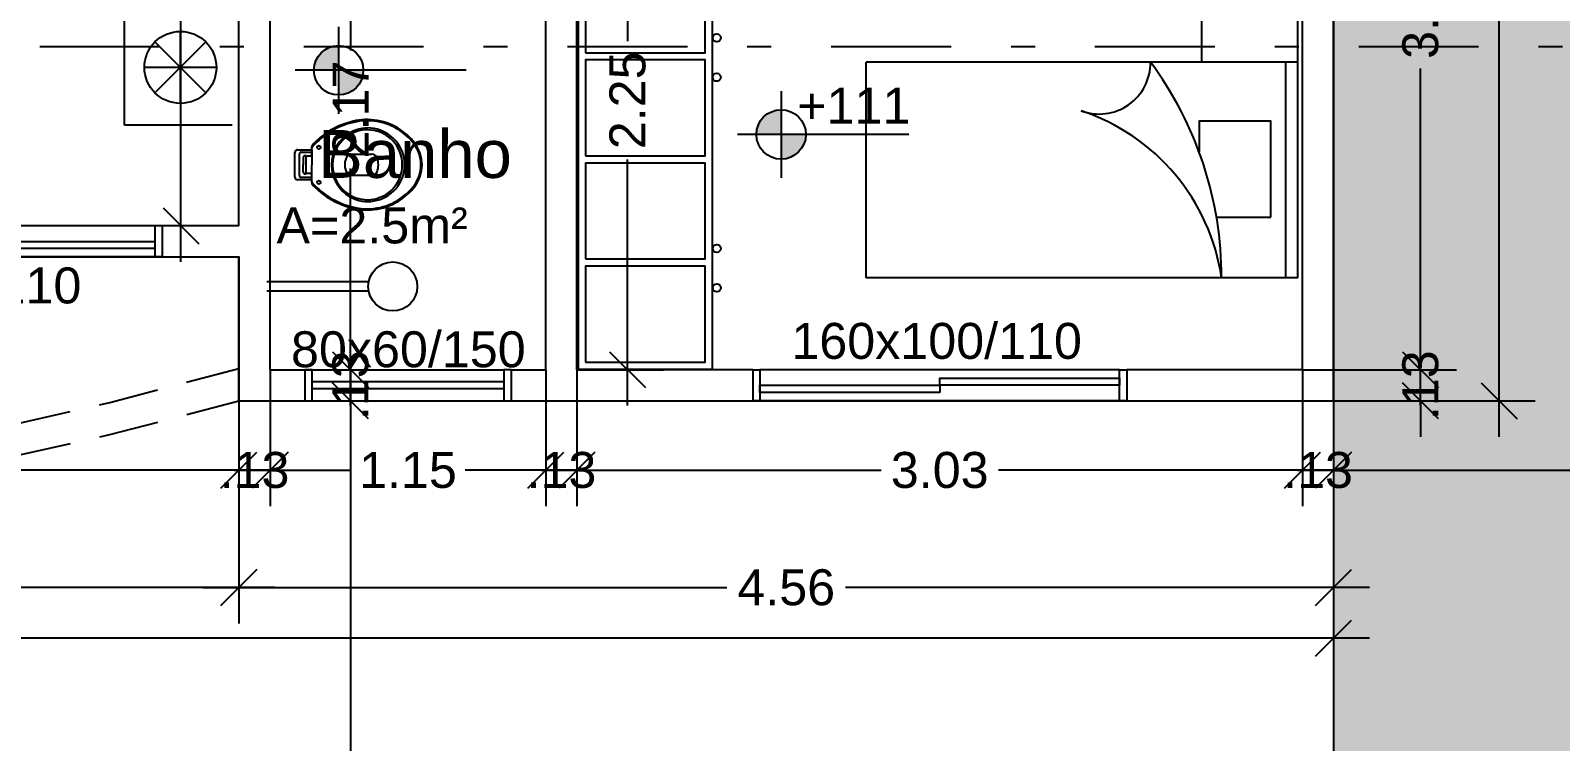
# Model space of a CAD drawing. Extents: x -120 to 178, y 5 to 129.
# Drawn here: x 25.16 to 31.54, y 79.5 to 82.47 of the extents above; entities that cross this region are included whole.
import ezdxf
from ezdxf.enums import TextEntityAlignment as Align

# ---------------------------------------------------------------- set-up
doc = ezdxf.new("R2010")
doc.units = 0
doc.header["$MEASUREMENT"] = 0
doc.linetypes.add('DASHDOT', pattern=[1, 0.5, -0.25, 0, -0.25])
doc.linetypes.add('HIDDEN', pattern=[0.375, 0.25, -0.125])
doc.layers.get('0').update_dxf_attribs({"linetype": 'CONTINUOUS'})
doc.layers.get('DEFPOINTS').update_dxf_attribs({"linetype": 'CONTINUOUS'})
for name, color, linetype in [('cota', 1, 'CONTINUOUS'), ('janela-porta', 6, 'CONTINUOUS'), ('moveis', 253, 'CONTINUOUS'), ('nivel', 4, 'CONTINUOUS'), ('parede', 2, 'CONTINUOUS'), ('piso', 4, 'CONTINUOUS'), ('projecao', 4, 'HIDDEN'), ('texto', 7, 'CONTINUOUS'), ('vegetacao', 82, 'CONTINUOUS')]:
    doc.layers.add(name, color=color, linetype=linetype)
doc.styles.get("Standard").update_dxf_attribs({"font": 'arial.ttf'})
doc.dimstyles.new('cotass', dxfattribs={"dimtxt": 0.15, "dimasz": 0.15, "dimexe": 0.15, "dimexo": 0, "dimgap": 0.05, "dimtad": 0, "dimzin": 4, "dimdsep": 46, "dimtxsty": 'Standard', "dimblk": 'OBLIQUE', "dimcen": 0, "dimdle": 0.15, "dimclrd": 256, "dimclrt": 4, "dimadec": 0, "dimazin": 1, "dimtfac": 1, "dimtix": 1, "dimtofl": 0, "dimtmove": 0, "dimatfit": 3, "dimldrblk": 'OPEN30', "dimfxl": 0, "dimtolj": 1, "dimtzin": 0, "dimlwd": -1, "dimarcsym": 0})

# ---------------------------------------------------------------- blocks, each defined once
blk = doc.blocks.new('_Oblique')
at = {"color": 0, "linetype": 'ByBlock', "lineweight": -2}
blk.add_line((-0.5, -0.5), (0.5, 0.5), dxfattribs=at)
blk = doc.blocks.new('*D137')
at = {"layer": 'cota', "color": 0, "lineweight": -2, "transparency": 16777216}
for p, q in [((12.7193, 80.9237), (12.7193, 79.784)), ((30.5894, 80.9237), (30.5894, 79.784))]:
    blk.add_line(p, q, dxfattribs=at)
at = {"layer": 'cota', "transparency": 16777216}
for p, q in [((12.5693, 79.934), (21.3583, 79.934)), ((30.7394, 79.934), (21.9504, 79.934))]:
    blk.add_line(p, q, dxfattribs=at)
at = {"layer": 'DEFPOINTS', "color": 0, "transparency": 16777216}
for p in [(12.7193, 80.9237), (30.5894, 80.9237), (30.5894, 79.934)]:
    blk.add_point(p, dxfattribs=at)
at = {"layer": 'cota', "transparency": 16777216, "xscale": 0.15, "yscale": 0.15, "zscale": 0.15, "rotation": 180}
blk.add_blockref('_Oblique', (12.7193, 79.934), dxfattribs=at)
at = {"layer": 'cota', "transparency": 16777216, "xscale": 0.15, "yscale": 0.15, "zscale": 0.15}
blk.add_blockref('_Oblique', (30.5894, 79.934), dxfattribs=at)
at = {"layer": 'cota', "color": 4, "transparency": 16777216, "insert": (21.6544, 79.934), "char_height": 0.15, "attachment_point": 5}
blk.add_mtext('\\A1;17.87', dxfattribs=at)
blk = doc.blocks.new('_Open30')
at = {"color": 0, "linetype": 'ByBlock', "lineweight": -2}
for p, q in [((-1, 0.268), (0, 0)), ((0, 0), (-1, -0.268)), ((0, 0), (-1, 0))]:
    blk.add_line(p, q, dxfattribs=at)
blk = doc.blocks.new('*D149')
at = {"layer": 'cota', "color": 0, "lineweight": -2, "transparency": 16777216}
for p, q in [((23.5243, 81.6537), (23.5243, 80.4845)), ((26.0244, 80.9237), (26.0244, 80.4845))]:
    blk.add_line(p, q, dxfattribs=at)
at = {"layer": 'cota', "transparency": 16777216}
for p, q in [((23.3743, 80.6345), (24.5285, 80.6345)), ((26.1744, 80.6345), (25.0202, 80.6345))]:
    blk.add_line(p, q, dxfattribs=at)
at = {"layer": 'DEFPOINTS', "color": 0, "transparency": 16777216}
for p in [(23.5243, 81.6537), (26.0244, 80.9237), (26.0244, 80.6345)]:
    blk.add_point(p, dxfattribs=at)
at = {"layer": 'cota', "transparency": 16777216, "xscale": 0.15, "yscale": 0.15, "zscale": 0.15, "rotation": 180}
blk.add_blockref('_Oblique', (23.5243, 80.6345), dxfattribs=at)
at = {"layer": 'cota', "transparency": 16777216, "xscale": 0.15, "yscale": 0.15, "zscale": 0.15}
blk.add_blockref('_Oblique', (26.0244, 80.6345), dxfattribs=at)
at = {"layer": 'cota', "color": 4, "transparency": 16777216, "insert": (24.7743, 80.6345), "char_height": 0.15, "attachment_point": 5}
blk.add_mtext('\\A1;2.50', dxfattribs=at)
blk = doc.blocks.new('*D150')
at = {"layer": 'cota', "color": 0, "lineweight": -2, "transparency": 16777216}
for p, q in [((26.1544, 81.0537), (26.1544, 80.4845)), ((26.0244, 80.9237), (26.0244, 80.4845))]:
    blk.add_line(p, q, dxfattribs=at)
at = {"layer": 'cota', "transparency": 16777216}
for p, q in [((26.0244, 80.6345), (25.8744, 80.6345)), ((26.1544, 80.6345), (26.3044, 80.6345))]:
    blk.add_line(p, q, dxfattribs=at)
at = {"layer": 'DEFPOINTS', "color": 0, "transparency": 16777216}
for p in [(26.1544, 81.0537), (26.0244, 80.9237), (26.1544, 80.6345)]:
    blk.add_point(p, dxfattribs=at)
at = {"layer": 'cota', "transparency": 16777216, "xscale": 0.15, "yscale": 0.15, "zscale": 0.15}
blk.add_blockref('_Oblique', (26.0244, 80.6345), dxfattribs=at)
at = {"layer": 'cota', "transparency": 16777216, "xscale": 0.15, "yscale": 0.15, "zscale": 0.15, "rotation": 180}
blk.add_blockref('_Oblique', (26.1544, 80.6345), dxfattribs=at)
at = {"layer": 'cota', "color": 4, "transparency": 16777216, "insert": (26.0894, 80.6345), "char_height": 0.15, "attachment_point": 5}
blk.add_mtext('\\A1;.13', dxfattribs=at)
blk = doc.blocks.new('*D151')
at = {"layer": 'cota', "color": 0, "lineweight": -2, "transparency": 16777216}
for p, q in [((26.1544, 81.0537), (26.1544, 80.4845)), ((27.3044, 81.0537), (27.3044, 80.4845))]:
    blk.add_line(p, q, dxfattribs=at)
at = {"layer": 'cota', "transparency": 16777216}
for p, q in [((26.0044, 80.6345), (26.491, 80.6345)), ((27.4544, 80.6345), (26.9677, 80.6345))]:
    blk.add_line(p, q, dxfattribs=at)
at = {"layer": 'DEFPOINTS', "color": 0, "transparency": 16777216}
for p in [(26.1544, 81.0537), (27.3044, 81.0537), (27.3044, 80.6345)]:
    blk.add_point(p, dxfattribs=at)
at = {"layer": 'cota', "transparency": 16777216, "xscale": 0.15, "yscale": 0.15, "zscale": 0.15, "rotation": 180}
blk.add_blockref('_Oblique', (26.1544, 80.6345), dxfattribs=at)
at = {"layer": 'cota', "transparency": 16777216, "xscale": 0.15, "yscale": 0.15, "zscale": 0.15}
blk.add_blockref('_Oblique', (27.3044, 80.6345), dxfattribs=at)
at = {"layer": 'cota', "color": 4, "transparency": 16777216, "insert": (26.7294, 80.6345), "char_height": 0.15, "attachment_point": 5}
blk.add_mtext('\\A1;1.15', dxfattribs=at)
blk = doc.blocks.new('*D152')
at = {"layer": 'cota', "color": 0, "lineweight": -2, "transparency": 16777216}
for p, q in [((27.3044, 81.0537), (27.3044, 80.4845)), ((27.4343, 81.0537), (27.4343, 80.4845))]:
    blk.add_line(p, q, dxfattribs=at)
at = {"layer": 'cota', "transparency": 16777216}
for p, q in [((27.3044, 80.6345), (27.1544, 80.6345)), ((27.4343, 80.6345), (27.5843, 80.6345))]:
    blk.add_line(p, q, dxfattribs=at)
at = {"layer": 'DEFPOINTS', "color": 0, "transparency": 16777216}
for p in [(27.3044, 81.0537), (27.4343, 81.0537), (27.4343, 80.6345)]:
    blk.add_point(p, dxfattribs=at)
at = {"layer": 'cota', "transparency": 16777216, "xscale": 0.15, "yscale": 0.15, "zscale": 0.15}
blk.add_blockref('_Oblique', (27.3044, 80.6345), dxfattribs=at)
at = {"layer": 'cota', "transparency": 16777216, "xscale": 0.15, "yscale": 0.15, "zscale": 0.15, "rotation": 180}
blk.add_blockref('_Oblique', (27.4343, 80.6345), dxfattribs=at)
at = {"layer": 'cota', "color": 4, "transparency": 16777216, "insert": (27.3693, 80.6345), "char_height": 0.15, "attachment_point": 5}
blk.add_mtext('\\A1;.13', dxfattribs=at)
blk = doc.blocks.new('*D153')
at = {"layer": 'cota', "color": 0, "lineweight": -2, "transparency": 16777216}
for p, q in [((27.4343, 81.0537), (27.4343, 80.4845)), ((30.4594, 81.0537), (30.4594, 80.4845))]:
    blk.add_line(p, q, dxfattribs=at)
at = {"layer": 'cota', "transparency": 16777216}
for p, q in [((27.2843, 80.6345), (28.7021, 80.6345)), ((30.6094, 80.6345), (29.1916, 80.6345))]:
    blk.add_line(p, q, dxfattribs=at)
at = {"layer": 'DEFPOINTS', "color": 0, "transparency": 16777216}
for p in [(27.4343, 81.0537), (30.4594, 81.0537), (30.4594, 80.6345)]:
    blk.add_point(p, dxfattribs=at)
at = {"layer": 'cota', "transparency": 16777216, "xscale": 0.15, "yscale": 0.15, "zscale": 0.15, "rotation": 180}
blk.add_blockref('_Oblique', (27.4343, 80.6345), dxfattribs=at)
at = {"layer": 'cota', "transparency": 16777216, "xscale": 0.15, "yscale": 0.15, "zscale": 0.15}
blk.add_blockref('_Oblique', (30.4594, 80.6345), dxfattribs=at)
at = {"layer": 'cota', "color": 4, "transparency": 16777216, "insert": (28.9469, 80.6345), "char_height": 0.15, "attachment_point": 5}
blk.add_mtext('\\A1;3.03', dxfattribs=at)
blk = doc.blocks.new('*D154')
at = {"layer": 'cota', "color": 0, "lineweight": -2, "transparency": 16777216}
for p, q in [((30.4594, 81.0537), (30.4594, 80.4845)), ((30.5894, 80.9237), (30.5894, 80.4845))]:
    blk.add_line(p, q, dxfattribs=at)
at = {"layer": 'cota', "transparency": 16777216}
for p, q in [((30.4594, 80.6345), (30.3094, 80.6345)), ((30.5894, 80.6345), (30.7394, 80.6345))]:
    blk.add_line(p, q, dxfattribs=at)
at = {"layer": 'DEFPOINTS', "color": 0, "transparency": 16777216}
for p in [(30.4594, 81.0537), (30.5894, 80.9237), (30.5894, 80.6345)]:
    blk.add_point(p, dxfattribs=at)
at = {"layer": 'cota', "transparency": 16777216, "xscale": 0.15, "yscale": 0.15, "zscale": 0.15}
blk.add_blockref('_Oblique', (30.4594, 80.6345), dxfattribs=at)
at = {"layer": 'cota', "transparency": 16777216, "xscale": 0.15, "yscale": 0.15, "zscale": 0.15, "rotation": 180}
blk.add_blockref('_Oblique', (30.5894, 80.6345), dxfattribs=at)
at = {"layer": 'cota', "color": 4, "transparency": 16777216, "insert": (30.5244, 80.6345), "char_height": 0.15, "attachment_point": 5}
blk.add_mtext('\\A1;.13', dxfattribs=at)
blk = doc.blocks.new('*D155')
at = {"layer": 'cota', "color": 0, "lineweight": -2, "transparency": 16777216}
for p, q in [((30.5894, 80.9237), (30.5894, 80.4845)), ((33.7393, 80.9237), (33.7393, 80.4845))]:
    blk.add_line(p, q, dxfattribs=at)
at = {"layer": 'cota', "transparency": 16777216}
for p, q in [((30.4394, 80.6345), (31.919, 80.6345)), ((33.8893, 80.6345), (32.4097, 80.6345))]:
    blk.add_line(p, q, dxfattribs=at)
at = {"layer": 'DEFPOINTS', "color": 0, "transparency": 16777216}
for p in [(30.5894, 80.9237), (33.7393, 80.9237), (33.7393, 80.6345)]:
    blk.add_point(p, dxfattribs=at)
at = {"layer": 'cota', "transparency": 16777216, "xscale": 0.15, "yscale": 0.15, "zscale": 0.15, "rotation": 180}
blk.add_blockref('_Oblique', (30.5894, 80.6345), dxfattribs=at)
at = {"layer": 'cota', "transparency": 16777216, "xscale": 0.15, "yscale": 0.15, "zscale": 0.15}
blk.add_blockref('_Oblique', (33.7393, 80.6345), dxfattribs=at)
at = {"layer": 'cota', "color": 4, "transparency": 16777216, "insert": (32.1644, 80.6345), "char_height": 0.15, "attachment_point": 5}
blk.add_mtext('\\A1;3.15', dxfattribs=at)
blk = doc.blocks.new('*D156')
at = {"layer": 'cota', "color": 0, "lineweight": -2, "transparency": 16777216}
for p, q in [((17.2843, 80.9237), (17.2843, 79.9952)), ((26.0244, 80.9237), (26.0244, 79.9952))]:
    blk.add_line(p, q, dxfattribs=at)
at = {"layer": 'cota', "transparency": 16777216}
for p, q in [((17.1343, 80.1452), (21.4097, 80.1452)), ((26.1744, 80.1452), (21.899, 80.1452))]:
    blk.add_line(p, q, dxfattribs=at)
at = {"layer": 'DEFPOINTS', "color": 0, "transparency": 16777216}
for p in [(17.2843, 80.9237), (26.0244, 80.9237), (26.0244, 80.1452)]:
    blk.add_point(p, dxfattribs=at)
at = {"layer": 'cota', "transparency": 16777216, "xscale": 0.15, "yscale": 0.15, "zscale": 0.15, "rotation": 180}
blk.add_blockref('_Oblique', (17.2843, 80.1452), dxfattribs=at)
at = {"layer": 'cota', "transparency": 16777216, "xscale": 0.15, "yscale": 0.15, "zscale": 0.15}
blk.add_blockref('_Oblique', (26.0244, 80.1452), dxfattribs=at)
at = {"layer": 'cota', "color": 4, "transparency": 16777216, "insert": (21.6544, 80.1452), "char_height": 0.15, "attachment_point": 5}
blk.add_mtext('\\A1;8.74', dxfattribs=at)
blk = doc.blocks.new('*D158')
at = {"layer": 'cota', "color": 0, "lineweight": -2, "transparency": 16777216}
for p, q in [((26.0244, 80.9237), (26.0244, 79.9952)), ((30.5894, 80.9237), (30.5894, 79.9952))]:
    blk.add_line(p, q, dxfattribs=at)
at = {"layer": 'cota', "transparency": 16777216}
for p, q in [((25.8744, 80.1452), (28.0591, 80.1452)), ((30.7394, 80.1452), (28.5547, 80.1452))]:
    blk.add_line(p, q, dxfattribs=at)
at = {"layer": 'DEFPOINTS', "color": 0, "transparency": 16777216}
for p in [(26.0244, 80.9237), (30.5894, 80.9237), (30.5894, 80.1452)]:
    blk.add_point(p, dxfattribs=at)
at = {"layer": 'cota', "transparency": 16777216, "xscale": 0.15, "yscale": 0.15, "zscale": 0.15, "rotation": 180}
blk.add_blockref('_Oblique', (26.0244, 80.1452), dxfattribs=at)
at = {"layer": 'cota', "transparency": 16777216, "xscale": 0.15, "yscale": 0.15, "zscale": 0.15}
blk.add_blockref('_Oblique', (30.5894, 80.1452), dxfattribs=at)
at = {"layer": 'cota', "color": 4, "transparency": 16777216, "insert": (28.3069, 80.1452), "char_height": 0.15, "attachment_point": 5}
blk.add_mtext('\\A1;4.56', dxfattribs=at)
blk = doc.blocks.new('*D159')
at = {"layer": 'cota', "transparency": 16777216}
for p, q in [((30.952, 81.0537), (30.952, 81.2037)), ((30.952, 80.9237), (30.952, 80.7737))]:
    blk.add_line(p, q, dxfattribs=at)
at = {"layer": 'cota', "color": 0, "lineweight": -2, "transparency": 16777216}
for p, q in [((30.4594, 81.0537), (31.102, 81.0537)), ((30.5894, 80.9237), (31.102, 80.9237))]:
    blk.add_line(p, q, dxfattribs=at)
at = {"layer": 'DEFPOINTS', "color": 0, "transparency": 16777216}
for p in [(30.4594, 81.0537), (30.952, 81.0537), (30.5894, 80.9237)]:
    blk.add_point(p, dxfattribs=at)
at = {"layer": 'cota', "transparency": 16777216, "xscale": 0.15, "yscale": 0.15, "zscale": 0.15}
for p, rotation in [((30.952, 81.0537), 270), ((30.952, 80.9237), 90)]:
    blk.add_blockref('_Oblique', p, dxfattribs=dict(at, rotation=rotation))
at = {"layer": 'cota', "color": 4, "transparency": 16777216, "insert": (30.952, 80.9887), "char_height": 0.15, "attachment_point": 5, "rotation": 90}
blk.add_mtext('\\A1;.13', dxfattribs=at)
blk = doc.blocks.new('*D160')
at = {"layer": 'cota', "transparency": 16777216}
for p, q in [((30.952, 84.2037), (30.952, 82.7982)), ((30.952, 80.9037), (30.952, 82.3092))]:
    blk.add_line(p, q, dxfattribs=at)
at = {"layer": 'cota', "color": 0, "lineweight": -2, "transparency": 16777216}
for p, q in [((30.4594, 84.0537), (31.102, 84.0537)), ((30.4594, 81.0537), (31.102, 81.0537))]:
    blk.add_line(p, q, dxfattribs=at)
at = {"layer": 'DEFPOINTS', "color": 0, "transparency": 16777216}
for p in [(30.4594, 84.0537), (30.952, 84.0537), (30.4594, 81.0537)]:
    blk.add_point(p, dxfattribs=at)
at = {"layer": 'cota', "transparency": 16777216, "xscale": 0.15, "yscale": 0.15, "zscale": 0.15}
for p, rotation in [((30.952, 84.0537), 90), ((30.952, 81.0537), 270)]:
    blk.add_blockref('_Oblique', p, dxfattribs=dict(at, rotation=rotation))
at = {"layer": 'cota', "color": 4, "transparency": 16777216, "insert": (30.952, 82.5537), "char_height": 0.15, "attachment_point": 5, "rotation": 90}
blk.add_mtext('\\A1;3.00', dxfattribs=at)
blk = doc.blocks.new('*D205')
at = {"layer": 'cota', "transparency": 16777216}
for p, q in [((26.4898, 81.0737), (26.4898, 78.6683)), ((26.4898, 75.7737), (26.4898, 78.1791))]:
    blk.add_line(p, q, dxfattribs=at)
at = {"layer": 'cota', "color": 0, "lineweight": -2, "transparency": 16777216}
for p, q in [((26.0244, 80.9237), (26.6398, 80.9237)), ((26.0894, 75.9237), (26.6398, 75.9237))]:
    blk.add_line(p, q, dxfattribs=at)
at = {"layer": 'DEFPOINTS', "color": 0, "transparency": 16777216}
for p in [(26.0244, 80.9237), (26.0894, 75.9237), (26.4898, 75.9237)]:
    blk.add_point(p, dxfattribs=at)
at = {"layer": 'cota', "transparency": 16777216, "xscale": 0.15, "yscale": 0.15, "zscale": 0.15}
for p, rotation in [((26.4898, 80.9237), 90), ((26.4898, 75.9237), 270)]:
    blk.add_blockref('_Oblique', p, dxfattribs=dict(at, rotation=rotation))
at = {"layer": 'cota', "color": 4, "transparency": 16777216, "insert": (26.4898, 78.4237), "char_height": 0.15, "attachment_point": 5, "rotation": 90}
blk.add_mtext('\\A1;5.00', dxfattribs=at)
blk = doc.blocks.new('*D206')
at = {"layer": 'cota', "transparency": 16777216}
for p, q in [((26.4898, 81.0537), (26.4898, 81.2037)), ((26.4898, 80.9237), (26.4898, 80.7737))]:
    blk.add_line(p, q, dxfattribs=at)
at = {"layer": 'cota', "color": 0, "lineweight": -2, "transparency": 16777216}
for p, q in [((26.1544, 81.0537), (26.6398, 81.0537)), ((26.0244, 80.9237), (26.6398, 80.9237))]:
    blk.add_line(p, q, dxfattribs=at)
at = {"layer": 'DEFPOINTS', "color": 0, "transparency": 16777216}
for p in [(26.1544, 81.0537), (26.4898, 81.0537), (26.0244, 80.9237)]:
    blk.add_point(p, dxfattribs=at)
at = {"layer": 'cota', "transparency": 16777216, "xscale": 0.15, "yscale": 0.15, "zscale": 0.15}
for p, rotation in [((26.4898, 81.0537), 270), ((26.4898, 80.9237), 90)]:
    blk.add_blockref('_Oblique', p, dxfattribs=dict(at, rotation=rotation))
at = {"layer": 'cota', "color": 4, "transparency": 16777216, "insert": (26.4898, 80.9887), "char_height": 0.15, "attachment_point": 5, "rotation": 90}
blk.add_mtext('\\A1;.13', dxfattribs=at)
blk = doc.blocks.new('*D207')
at = {"layer": 'cota', "transparency": 16777216}
for p, q in [((26.4898, 83.3737), (26.4898, 82.3848)), ((26.4898, 80.9037), (26.4898, 81.8926))]:
    blk.add_line(p, q, dxfattribs=at)
at = {"layer": 'cota', "color": 0, "lineweight": -2, "transparency": 16777216}
for p, q in [((26.1544, 83.2237), (26.6398, 83.2237)), ((26.1544, 81.0537), (26.6398, 81.0537))]:
    blk.add_line(p, q, dxfattribs=at)
at = {"layer": 'DEFPOINTS', "color": 0, "transparency": 16777216}
for p in [(26.1544, 83.2237), (26.4898, 83.2237), (26.1544, 81.0537)]:
    blk.add_point(p, dxfattribs=at)
at = {"layer": 'cota', "transparency": 16777216, "xscale": 0.15, "yscale": 0.15, "zscale": 0.15}
for p, rotation in [((26.4898, 83.2237), 90), ((26.4898, 81.0537), 270)]:
    blk.add_blockref('_Oblique', p, dxfattribs=dict(at, rotation=rotation))
at = {"layer": 'cota', "color": 4, "transparency": 16777216, "insert": (26.4898, 82.1387), "char_height": 0.15, "attachment_point": 5, "rotation": 90}
blk.add_mtext('\\A1;2.17', dxfattribs=at)
blk = doc.blocks.new('*D243')
at = {"layer": 'cota', "transparency": 16777216}
for p, q in [((25.7828, 85.7037), (25.7828, 83.8482)), ((25.7828, 81.5037), (25.7828, 83.3592))]:
    blk.add_line(p, q, dxfattribs=at)
at = {"layer": 'cota', "color": 0, "lineweight": -2, "transparency": 16777216}
for p, q in [((26.0244, 85.5537), (25.6328, 85.5537)), ((26.0244, 81.6537), (25.6328, 81.6537))]:
    blk.add_line(p, q, dxfattribs=at)
at = {"layer": 'DEFPOINTS', "color": 0, "transparency": 16777216}
for p in [(26.0244, 85.5537), (25.7828, 81.6537), (26.0244, 81.6537)]:
    blk.add_point(p, dxfattribs=at)
at = {"layer": 'cota', "transparency": 16777216, "xscale": 0.15, "yscale": 0.15, "zscale": 0.15}
for p, rotation in [((25.7828, 85.5537), 90), ((25.7828, 81.6537), 270)]:
    blk.add_blockref('_Oblique', p, dxfattribs=dict(at, rotation=rotation))
at = {"layer": 'cota', "color": 4, "transparency": 16777216, "insert": (25.7828, 83.6037), "char_height": 0.15, "attachment_point": 5, "rotation": 90}
blk.add_mtext('\\A1;3.90', dxfattribs=at)
blk = doc.blocks.new('*D259')
at = {"layer": 'cota', "transparency": 16777216}
for p, q in [((27.6455, 83.4498), (27.6455, 82.4234)), ((27.6455, 80.9037), (27.6455, 81.9301))]:
    blk.add_line(p, q, dxfattribs=at)
at = {"layer": 'cota', "color": 0, "lineweight": -2, "transparency": 16777216}
for p, q in [((27.4343, 83.2998), (27.7955, 83.2998)), ((27.4343, 81.0537), (27.7955, 81.0537))]:
    blk.add_line(p, q, dxfattribs=at)
at = {"layer": 'DEFPOINTS', "color": 0, "transparency": 16777216}
for p in [(27.4343, 83.2998), (27.4343, 81.0537), (27.6455, 81.0537)]:
    blk.add_point(p, dxfattribs=at)
at = {"layer": 'cota', "transparency": 16777216, "xscale": 0.15, "yscale": 0.15, "zscale": 0.15}
for p, rotation in [((27.6455, 83.2998), 90), ((27.6455, 81.0537), 270)]:
    blk.add_blockref('_Oblique', p, dxfattribs=dict(at, rotation=rotation))
at = {"layer": 'cota', "color": 4, "transparency": 16777216, "insert": (27.6455, 82.1768), "char_height": 0.15, "attachment_point": 5, "rotation": 90}
blk.add_mtext('\\A1;2.25', dxfattribs=at)
blk = doc.blocks.new('*D481')
at = {"layer": 'cota', "transparency": 16777216}
for p, q in [((31.2799, 94.0237), (31.2799, 87.6953)), ((31.2799, 80.7737), (31.2799, 87.1021))]:
    blk.add_line(p, q, dxfattribs=at)
at = {"layer": 'cota', "color": 0, "lineweight": -2, "transparency": 16777216}
for p, q in [((30.5894, 93.8737), (31.4299, 93.8737)), ((30.5894, 80.9237), (31.4299, 80.9237))]:
    blk.add_line(p, q, dxfattribs=at)
at = {"layer": 'DEFPOINTS', "color": 0, "transparency": 16777216}
for p in [(30.5894, 93.8737), (31.2799, 93.8737), (30.5894, 80.9237)]:
    blk.add_point(p, dxfattribs=at)
at = {"layer": 'cota', "transparency": 16777216, "xscale": 0.15, "yscale": 0.15, "zscale": 0.15}
for p, rotation in [((31.2799, 93.8737), 90), ((31.2799, 80.9237), 270)]:
    blk.add_blockref('_Oblique', p, dxfattribs=dict(at, rotation=rotation))
at = {"layer": 'cota', "color": 4, "transparency": 16777216, "insert": (31.2799, 87.3987), "char_height": 0.15, "attachment_point": 5, "rotation": 90}
blk.add_mtext('\\A1;12.95', dxfattribs=at)
blk = doc.blocks.new('NIVEL')
at = {"layer": 'nivel'}
h = blk.add_hatch(color=256, dxfattribs=at)
h.paths.add_polyline_path([(0, 0.1375, 0.414214), (-0.1375, 0), (0, 0)])
h.paths.add_polyline_path([(0, 0), (0, -0.1375, 0.414214), (0.1375, 0)])
for p, q in [((0, 0.2417), (0, -0.2417)), ((0.7095, 0), (-0.2418, 0))]:
    blk.add_line(p, q, dxfattribs=at)
blk.add_circle((0, 0), 0.1375, dxfattribs=at)

msp = doc.modelspace()

# ---------------------------------------------------------------- hatches: boundary and pattern name
at = {"layer": 'vegetacao'}
h = msp.add_hatch(dxfattribs=at)
h.set_pattern_fill('ANGLE', color=256, scale=2, style=0)
h.set_pattern_definition([(0, (4.21934, 69.4), (0, 0.55), [0.4, -0.15]), (90, (4.21934, 69.4), (-0.55, 3e-17), [0.4, -0.15])])
edge = h.paths.add_edge_path()
edge.add_line((33.5894, 75.9237), (33.5894, 116.2837))
edge.add_line((33.5894, 116.2837), (9.8693, 116.2837))
edge.add_line((9.8693, 116.2837), (9.8693, 110.2837))
edge.add_line((9.8693, 110.2837), (27.5894, 110.2837))
edge.add_arc((27.5894, 107.2837), 3, 0, 90, ccw=False)
edge.add_line((30.5894, 107.2837), (30.5894, 75.9237))
edge.add_line((30.5894, 75.9237), (33.5894, 75.9237))
h = msp.add_hatch(dxfattribs=at)
h.set_pattern_fill('TRACOS2', color=256, scale=2, style=0)
h.set_pattern_definition([(0, (1.44, 0.96), (0.88, 1.52), [0.08, -1.34, 0.06, -0.58, 0.12, -1.42]), (5, (0.54, 1.68), (0.787509, 1.554551), [0.16, -1.34, 0.12, -0.58, 0.24, -1.42]), (10, (1.06, 1.78), (0.53784, 1.902295), [0.14, -0.34, 0.18, -1.06, 0.1, -1.32]), (15, (0.7, 1.96), (0.450046, 1.797737), [0.28, -0.34, 0.3, -1.06, 0.22, -1.32]), (20, (0.86, 1.14), (0.889806, 1.473175), [0.16, -1.1, 0.14, -0.82, 0.1, -0.64]), (25, (1.14, 0.86), (0.9972314, 1.458057), [0.22, -1.1, 0.28, -0.82, 0.24, -0.64]), (30, (1.44, 1.02), (-0.146462, 1.69368), [0.1, -0.66, 0.08, -0.98, 0.06, -1.3]), (35, (0.54, 0.3), (0.148824, 1.9842), [0.22, -0.66, 0.16, -0.98, 0.12, -1.3]), (40, (0.88, 1.46), (0.225573, 1.442469), [0.08, -0.88, 0.06, -0.56, 0.16, -1.02]), (45, (0.88, 0.74), (-0.410122, 1.965757), [0.16, -0.88, 0.12, -0.56, 0.3, -1.02]), (50, (1.18, 0.74), (-0.534986, 1.571557), [0.04, -0.74, 0.1, -1.22, 0.12, -0.62]), (60, (1.24, 0.88), (-0.663154, 1.491384), [0.1, -0.82, 0.04, -0.96, 0.08, -0.74]), (65, (0.52, 0.88), (-0.486328, 2.080453), [0.22, -0.82, 0.08, -0.96, 0.16, -0.74]), (70, (1.02, 0.64), (-0.732615, 1.437246), [0.06, -0.38, 0.12, -0.64, 0.08, -0.88]), (75, (0.3, 0.46), (-1.550558, 1.554275), [0.12, -0.38, 0.24, -0.64, 0.16, -0.88]), (80, (1.12, 1.82), (-1.390436, 1.09813), [0.14, -0.88, 0.06, -1.04, 0.12, -0.98]), (85, (1.3, 0.38), (-1.660168, 0.988455), [0.28, -0.88, 0.12, -1.04, 0.24, -0.98]), (90, (1.24, 0.96), (-1.76, 0.74), [0.12, -0.62, 0.08, -1.22, 0.04, -1.24]), (95, (0.52, 1.68), (-1.88055, 1.30105), [0.24, -0.62, 0.08, -1.22, 0.08, -1.24]), (100, (0.92, 1.58), (-1.653143, 0.967635), [0.14, -0.78, 0.12, -0.64, 0.14, -1.46]), (105, (1.28, 1.94), (-1.731187, 0.819872), [0.28, -0.78, 0.24, -0.64, 0.28, -1.46]), (110, (0.78, 0.44), (-1.602936, 0.544608), [0.16, -0.52, 0.08, -1.06, 0.12, -1.16]), (115, (1.86, 0.44), (-1.644302, 0.40283), [0.3, -0.52, 0.16, -1.06, 0.24, -1.16]), (120, (0.24, 0.68), (-1.911, 0.189948), [0.1, -1.34, 0.12, -0.62, 0.14, -0.82]), (125, (0.42, 0.86), (-2.170974, 0.066875), [0.22, -1.34, 0.24, -0.62, 0.28, -0.82]), (130, (0.68, 0.24), (-1.860718, 0.475107), [0.06, -0.44, 0.08, -0.86, 0.16, -1.12]), (135, (0.86, 0.42), (-2.149605, 0.311127), [0.12, -0.44, 0.16, -0.86, 0.3, -1.12]), (140, (0.08, 1.84), (-1.470646, -0.228038), [0.12, -0.72, 0.14, -0.62, 0.08, -0.84]), (145, (0.88, 0.58), (-1.548418, -0.502793), [0.24, -0.72, 0.28, -0.62, 0.16, -0.84]), (150, (1.74, 0.12), (-1.3655, -0.805115), [0.08, -0.56, 0.16, -1.24, 0.14, -1.14]), (155, (1.56, 1.22), (-1.77954, -0.692849), [0.16, -0.56, 0.3, -1.24, 0.28, -1.14]), (160, (0.42, 1.24), (-1.586007, -1.082858), [0.12, -0.84, 0.1, -0.76, 0.08, -1.22]), (165, (0.24, 0.52), (-1.706049, -1.344246), [0.24, -0.84, 0.22, -0.76, 0.16, -1.22]), (170, (0.54, 0.76), (-1.437627, -1.127488), [0.18, -0.66, 0.12, -0.9, 0.16, -0.88]), (175, (1.44, 1.66), (-1.365265, -1.607125), [0.22, -0.66, 0.24, -0.9, 0.26, -0.88])])
h.paths.add_polyline_path([(33.5894, 116.2837), (21.7193, 116.2837), (21.7193, 110.2837), (27.5894, 110.2837, -0.414214), (30.5894, 107.2837), (30.5894, 76.1987), (31.8894, 76.1987), (31.8894, 76.1487), (30.5894, 76.1487), (30.5894, 75.9237), (33.5894, 75.9237)])

# ---------------------------------------------------------------- linework, layer by layer
at = {"layer": 'cota', "color": 6, "linetype": 'DASHDOT'}
msp.add_lwpolyline([(34.4945, 82.4), (9.2071, 82.4)], dxfattribs=at)
at = {"layer": 'janela-porta', "color": 6, "linetype": 'Continuous'}
for p, q in [((25.6743, 81.6537), (23.8743, 81.6537)), ((25.6743, 81.5237), (23.8743, 81.5237)), ((26.3294, 81.0537), (27.1294, 81.0537)), ((29.6969, 81.0537), (28.1969, 81.0537)), ((26.3294, 80.9237), (27.1294, 80.9237)), ((29.6969, 80.9237), (28.1969, 80.9237))]:
    msp.add_line(p, q, dxfattribs=at)
for points in [[(25.7044, 81.6537), (25.6743, 81.6537), (25.6743, 81.5237), (25.7044, 81.5237)], [(26.2994, 80.9237), (26.3294, 80.9237), (26.3294, 81.0537), (26.2994, 81.0537)], [(27.1594, 81.0537), (27.1294, 81.0537), (27.1294, 80.9237), (27.1594, 80.9237)], [(28.1669, 81.0537), (28.1969, 81.0537), (28.1969, 80.9237), (28.1669, 80.9237)], [(29.7269, 80.9237), (29.6969, 80.9237), (29.6969, 81.0537), (29.7269, 81.0537)]]:
    msp.add_lwpolyline(points, dxfattribs=at)
for points in [[(24.7743, 81.5887), (25.6743, 81.5887), (25.6743, 81.5587), (24.7743, 81.5587), (24.7743, 81.5887)], [(26.3294, 81.0037), (27.1294, 81.0037), (27.1294, 80.9737), (26.3294, 80.9737), (26.3294, 81.0037)], [(28.9469, 80.9587), (28.1969, 80.9587), (28.1969, 80.9887), (28.9469, 80.9887), (28.9469, 80.9587)], [(29.6969, 80.9887), (28.9469, 80.9887), (28.9469, 81.0187), (29.6969, 81.0187), (29.6969, 80.9887)]]:
    msp.add_lwpolyline(points, close=True, dxfattribs=at)
at = {"layer": 'moveis'}
for p, q in [((30.4407, 81.4363), (30.4407, 83.8363)), ((30.0407, 82.3363), (30.0407, 82.9363)), ((25.5469, 82.0729), (25.5469, 82.5461)), ((25.7804, 82.1643), (25.7804, 82.4643)), ((25.8865, 82.2082), (25.6744, 82.4204)), ((25.8865, 82.4204), (25.6744, 82.2082)), ((25.9304, 82.3143), (25.6304, 82.3143)), ((30.4407, 82.3363), (28.6407, 82.3363)), ((28.6407, 81.4363), (28.6407, 82.3363)), ((30.3907, 81.4363), (30.3907, 82.3363)), ((25.9969, 82.0729), (25.5469, 82.0729)), ((26.328, 81.9774), (26.328, 81.9826)), ((26.258, 81.9081), (26.258, 81.9596)), ((26.27, 81.9706), (26.328, 81.9706)), ((26.2765, 81.9081), (26.2765, 81.9531)), ((26.284, 81.9606), (26.328, 81.9606)), ((26.293, 81.9396), (26.293, 81.9081)), ((26.3045, 81.9081), (26.3045, 81.9436)), ((26.32, 81.9441), (26.309, 81.9441)), ((26.328, 81.9706), (26.328, 81.9774)), ((26.328, 81.9706), (26.328, 81.9081)), ((26.482, 81.9526), (26.578, 81.9526)), ((26.258, 81.8566), (26.258, 81.9081)), ((26.2765, 81.8631), (26.2765, 81.9081)), ((26.328, 81.8556), (26.284, 81.8556)), ((26.293, 81.8766), (26.293, 81.9081)), ((26.3045, 81.8726), (26.3045, 81.9081)), ((26.32, 81.8721), (26.309, 81.8721)), ((26.328, 81.8456), (26.328, 81.9081)), ((26.578, 81.8636), (26.482, 81.8636)), ((26.328, 81.8456), (26.27, 81.8456)), ((26.328, 81.8388), (26.328, 81.8456)), ((26.328, 81.8336), (26.328, 81.8388)), ((26.1402, 81.4207), (26.5654, 81.4207)), ((30.4407, 81.4363), (28.6407, 81.4363)), ((26.5654, 81.3807), (26.1402, 81.3807))]:
    msp.add_line(p, q, dxfattribs=at)
for points in [[(27.4392, 81.0554), (27.9992, 81.0554), (27.9992, 82.8054), (27.4392, 82.8054), (27.4392, 81.0554)], [(27.4692, 82.3754), (27.9692, 82.3754), (27.9692, 82.7754), (27.4692, 82.7754), (27.4692, 82.3754)], [(27.4692, 81.9454), (27.9692, 81.9454), (27.9692, 82.3454), (27.4692, 82.3454), (27.4692, 81.9454)], [(27.4692, 81.5154), (27.9692, 81.5154), (27.9692, 81.9154), (27.4692, 81.9154), (27.4692, 81.5154)], [(27.4692, 81.0854), (27.9692, 81.0854), (27.9692, 81.4854), (27.4692, 81.4854), (27.4692, 81.0854)]]:
    msp.add_lwpolyline(points, close=True, dxfattribs=at)
for points in [[(30.3283, 81.6893), (30.3283, 82.0893), (30.0283, 82.0893), (30.0283, 81.9625)], [(30.1012, 81.6893), (30.3283, 81.6893)]]:
    msp.add_lwpolyline(points, dxfattribs=at)
for centre, radius in [((25.7804, 82.3143), 0.15), ((28.0172, 82.4372), 0.017), ((28.0172, 82.2731), 0.017), ((26.358, 81.9811), 0.0075), ((26.358, 81.8351), 0.0075), ((28.0172, 81.5592), 0.017), ((26.6658, 81.4007), 0.1023), ((28.0172, 81.3951), 0.017)]:
    msp.add_circle(centre, radius, dxfattribs=at)
for centre, radius, start, end in [((29.6116, 82.334), 0.2144, 249.42602, 0.63031), ((28.6119, 81.4378), 1.5105, 359.94308, 36.50214), ((29.2666, 81.3115), 0.8648, 8.29981, 71.83066), ((26.5762, 81.7627), 0.3352, 105.2525, 124.15237), ((26.5762, 81.7627), 0.3307, 97.29352, 124.15027), ((26.5616, 81.9157), 0.1458, 79.55444, 120.29806), ((26.5602, 81.9086), 0.1451, 78.93359, 119.80518), ((26.5582, 81.8532), 0.2433, 82.95471, 106.76221), ((26.5582, 81.8532), 0.2388, 82.94943, 95.75928), ((26.56, 81.8482), 0.2435, 58.93256, 83.52216), ((26.56, 81.8482), 0.248, 58.92694, 83.51697), ((26.5608, 81.9049), 0.1566, 41.22241, 79.97195), ((26.5611, 81.91), 0.1437, 43.07355, 79.19214), ((26.5472, 81.8325), 0.2636, 38.17023, 58.3139), ((26.5472, 81.8325), 0.2681, 38.16028, 58.31909), ((26.3382, 81.9829), 0.0102, 134.7561, 181.69141), ((26.3374, 81.9763), 0.00945, 141.34842, 173.01199), ((26.5693, 81.7759), 0.3159, 124.46414, 139.24539), ((26.5693, 81.7759), 0.3204, 124.46191, 138.05209), ((26.5644, 81.9074), 0.1544, 119.65588, 179.75122), ((26.5607, 81.9084), 0.1456, 119.91141, 180.11224), ((26.5633, 81.9098), 0.1422, 359.33643, 43.77161), ((26.5623, 81.9082), 0.1532, 359.94525, 40.6637), ((26.639, 81.9084), 0.1445, 359.87183, 36.98004), ((26.639, 81.9084), 0.149, 359.87183, 36.99808), ((26.2697, 81.9588), 0.0118, 88.70105, 176.31982), ((26.2838, 81.9533), 0.00728, 88.27496, 181.72504), ((26.2997, 81.9398), 0.00666, 143.89771, 182.04285), ((26.2985, 81.9396), 0.00592, 112.59833, 136.06399), ((26.3006, 81.9328), 0.0131, 70.34186, 109.38751), ((26.3099, 81.956), 0.0119, 245.97958, 265.94791), ((26.3197, 81.9524), 0.00832, 272.01489, 355.28198), ((26.5338, 81.9081), 0.0683, 139.3118, 220.6882), ((26.5784, 81.9285), 0.0241, 23.51041, 90.89053), ((26.5214, 81.9081), 0.0846, 339.22229, 20.77771), ((26.2697, 81.8574), 0.0118, 183.68018, 271.29895), ((26.2838, 81.8629), 0.00728, 178.27496, 271.72504), ((26.2997, 81.8764), 0.00666, 177.95715, 216.10229), ((26.2985, 81.8766), 0.00592, 223.93601, 247.40164), ((26.3006, 81.8834), 0.0131, 250.61249, 289.65817), ((26.3099, 81.8603), 0.0119, 94.05206, 114.02039), ((26.3197, 81.8638), 0.00832, 4.71802, 87.98511), ((26.5644, 81.9088), 0.1544, 180.24878, 240.34412), ((26.5607, 81.9078), 0.1456, 179.88776, 240.08859), ((26.5784, 81.8877), 0.0241, 269.10947, 336.48959), ((26.5633, 81.9064), 0.1422, 316.22839, 0.66357), ((26.5623, 81.908), 0.1532, 319.3363, 0.05475), ((26.639, 81.9078), 0.1445, 323.01996, 0.12817), ((26.639, 81.9078), 0.149, 323.00192, 0.12817), ((26.3374, 81.8399), 0.00945, 186.98804, 218.65158), ((26.3382, 81.8334), 0.0102, 178.30859, 225.2439), ((26.5693, 82.0403), 0.3159, 220.75461, 235.53586), ((26.5693, 82.0403), 0.3204, 221.94791, 235.53809), ((26.5611, 81.9062), 0.1437, 280.80786, 316.92645), ((26.5608, 81.9113), 0.1566, 280.02805, 318.77759), ((26.5472, 81.9837), 0.2636, 301.68607, 321.82977), ((26.5472, 81.9837), 0.2681, 301.68088, 321.83972), ((26.5762, 82.0535), 0.3352, 235.84763, 254.74753), ((26.5762, 82.0535), 0.3307, 235.84973, 262.70651), ((26.5602, 81.9076), 0.1451, 240.19479, 281.06644), ((26.5616, 81.9005), 0.1458, 239.70194, 280.44556), ((26.5582, 81.963), 0.2433, 253.23779, 277.04526), ((26.5582, 81.963), 0.2388, 264.24072, 277.05057), ((26.56, 81.968), 0.2435, 276.47781, 301.06744), ((26.56, 81.968), 0.248, 276.48303, 301.07306)]:
    msp.add_arc(centre, radius, start, end, dxfattribs=at)
at = {"layer": 'parede'}
for p, q in [((26.0244, 81.6537), (26.0244, 85.5537)), ((26.0244, 81.6537), (26.0244, 85.5537)), ((30.5894, 80.9237), (30.5894, 84.5537)), ((30.4594, 81.0537), (30.4594, 84.0537)), ((27.4343, 81.0537), (27.4343, 83.2998)), ((26.1544, 81.0537), (26.1544, 83.2237)), ((27.3044, 81.0537), (27.3044, 83.2237)), ((26.1544, 81.0537), (26.1544, 82.9237)), ((26.0244, 81.6537), (25.7044, 81.6537)), ((25.7044, 81.6537), (25.7044, 81.5237)), ((25.7044, 81.5237), (26.0244, 81.5237)), ((26.0244, 80.9237), (26.0244, 81.5237)), ((26.0244, 80.9237), (26.0244, 81.5237)), ((26.1544, 81.0537), (26.2994, 81.0537)), ((26.2994, 81.0537), (26.2994, 80.9237)), ((27.1594, 81.0537), (27.3044, 81.0537)), ((27.1594, 81.0537), (27.1594, 80.9237)), ((28.1669, 81.0537), (27.4343, 81.0537)), ((28.1669, 81.0537), (28.1669, 80.9237)), ((30.4594, 81.0537), (29.7269, 81.0537)), ((29.7269, 81.0537), (29.7269, 80.9237)), ((26.0244, 80.9237), (26.2994, 80.9237)), ((27.1594, 80.9237), (28.1669, 80.9237)), ((29.7269, 80.9237), (30.5894, 80.9237))]:
    msp.add_line(p, q, dxfattribs=at)
at = {"layer": 'piso'}
for p, q in [((30.5894, 107.2837), (30.5894, 75.9237)), ((25.7044, 81.5237), (23.8443, 81.5237))]:
    msp.add_line(p, q, dxfattribs=at)
msp.add_lwpolyline([(33.5894, 116.2837), (33.5894, 75.9237), (13.0894, 75.9237), (13.0894, 79.2137), (12.2193, 79.2137), (12.2193, 93.7437), (12.7193, 93.7437), (12.7193, 80.9237), (17.2843, 80.9237), (17.2843, 81.5237), (26.0244, 81.5237), (26.0244, 80.9237), (26.0244, 80.9237), (30.5894, 80.9237), (30.5894, 93.8737), (24.8993, 93.8737), (24.8993, 91.5437), (22.8493, 91.5437), (22.8493, 96.0037), (9.8693, 96.0037), (9.8693, 105.2837)], dxfattribs=at)
at = {"layer": 'projecao'}
for radius, start, end in [(16.0842, 254.23479, 285.7652), (16.2142, 254.36444, 285.63556)]:
    msp.add_arc((21.6544, 96.5379), radius, start, end, dxfattribs=at)

# ---------------------------------------------------------------- block references
at = {"layer": 'nivel', "xscale": 0.75, "yscale": 0.75, "zscale": 0.75}
for p in [(26.4401, 82.3023), (28.2856, 82.0345)]:
    msp.add_blockref('NIVEL', p, dxfattribs=at)

# ---------------------------------------------------------------- texts
at = {"layer": 'texto'}
for s, height, p in [('+111', 0.15, (28.5889, 82.0345)), ('Banho', 0.2, (26.7588, 81.7934)), ('A=2.5m²', 0.15, (26.58, 81.5352)), ('180x100/110', 0.15, (24.7616, 81.2849)), ('80x60/150', 0.15, (26.7309, 81.0187)), ('160x100/110', 0.15, (28.9341, 81.0537))]:
    msp.add_text(s, height=height, dxfattribs=at).set_placement(p, align=Align.BOTTOM_CENTER)

# ---------------------------------------------------------------- dimensions: what is measured, and where the dimension line sits
at = {"layer": 'cota'}
for base, p1, p2, picture, middle in [((31.2799, 93.8737), (30.5894, 80.9237), (30.5894, 93.8737), '*D481', (31.2799, 87.3987)), ((25.7828, 81.6537), (26.0244, 85.5537), (26.0244, 81.6537), '*D243', (25.7828, 83.6037)), ((27.6455, 81.0537), (27.4343, 83.2998), (27.4343, 81.0537), '*D259', (27.6455, 82.1768)), ((30.952, 81.0537), (30.5894, 80.9237), (30.4594, 81.0537), '*D159', (30.952, 80.9887)), ((26.4898, 75.9237), (26.0244, 80.9237), (26.0894, 75.9237), '*D205', (26.4898, 78.4237))]:
    dim = msp.add_linear_dim(base=base, p1=p1, p2=p2, angle=90, dimstyle='cotass', dxfattribs=at)
    dim.commit()
    dim.dimension.update_dxf_attribs({"geometry": picture, "text_midpoint": middle})
for base, p1, p2, picture, middle in [((30.952, 84.0537), (30.4594, 81.0537), (30.4594, 84.0537), '*D160', (30.952, 82.5537)), ((26.4898, 83.2237), (26.1544, 81.0537), (26.1544, 83.2237), '*D207', (26.4898, 82.1387)), ((26.4898, 81.0537), (26.0244, 80.9237), (26.1544, 81.0537), '*D206', (26.4898, 80.9887))]:
    dim = msp.add_linear_dim(base=base, p1=p1, p2=p2, angle=90, dimstyle='cotass', override={"dimtmove": 1}, dxfattribs=at)
    dim.commit()
    dim.dimension.update_dxf_attribs({"geometry": picture, "text_midpoint": middle})
for base, p1, p2, picture, middle in [((26.0244, 80.6345), (23.5243, 81.6537), (26.0244, 80.9237), '*D149', (24.7743, 80.6345)), ((26.1544, 80.6345), (26.0244, 80.9237), (26.1544, 81.0537), '*D150', (26.0894, 80.6345)), ((27.3044, 80.6345), (26.1544, 81.0537), (27.3044, 81.0537), '*D151', (26.7294, 80.6345)), ((27.4343, 80.6345), (27.3044, 81.0537), (27.4343, 81.0537), '*D152', (27.3693, 80.6345)), ((30.4594, 80.6345), (27.4343, 81.0537), (30.4594, 81.0537), '*D153', (28.9469, 80.6345)), ((30.5894, 80.6345), (30.4594, 81.0537), (30.5894, 80.9237), '*D154', (30.5244, 80.6345)), ((33.7393, 80.6345), (30.5894, 80.9237), (33.7393, 80.9237), '*D155', (32.1644, 80.6345))]:
    dim = msp.add_linear_dim(base=base, p1=p1, p2=p2, dimstyle='cotass', override={"dimtmove": 1}, dxfattribs=at)
    dim.commit()
    dim.dimension.update_dxf_attribs({"geometry": picture, "text_midpoint": middle})
for base, p1, p2, picture, middle in [((30.5894, 79.934), (12.7193, 80.9237), (30.5894, 80.9237), '*D137', (21.6544, 79.934)), ((26.0244, 80.1452), (17.2843, 80.9237), (26.0244, 80.9237), '*D156', (21.6544, 80.1452)), ((30.58936, 80.14519), (26.02437, 80.92369), (30.58936, 80.92369), '*D158', (28.30687, 80.14519))]:
    dim = msp.add_linear_dim(base=base, p1=p1, p2=p2, dimstyle='cotass', dxfattribs=at)
    dim.commit()
    dim.dimension.update_dxf_attribs({"geometry": picture, "text_midpoint": middle})

doc.saveas('drawing.dxf')
